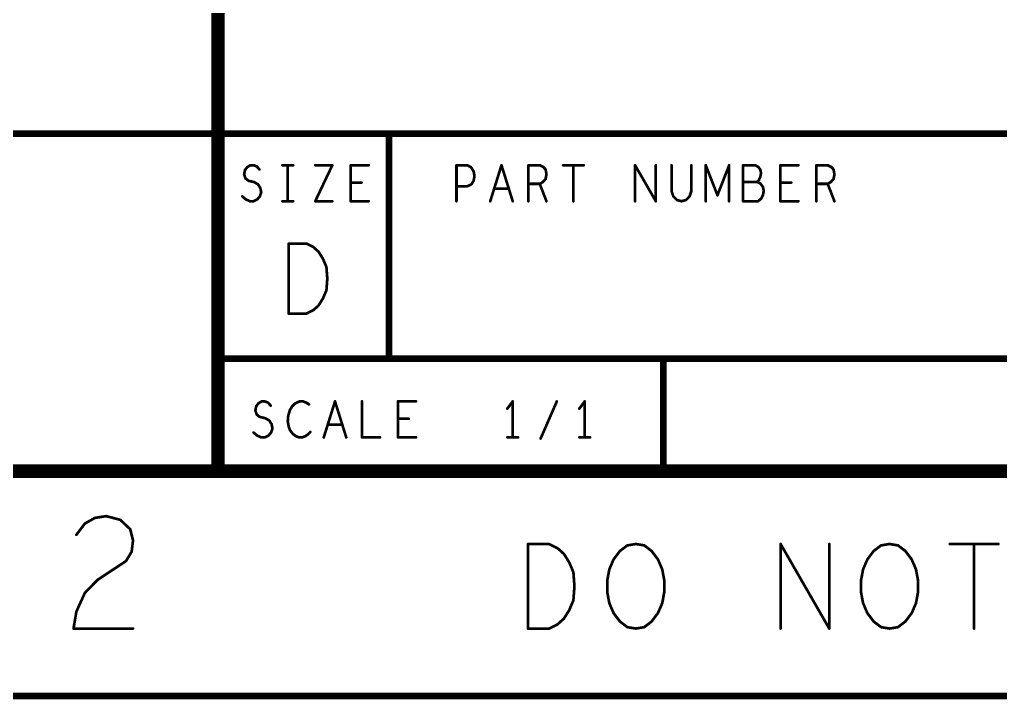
# Model space of a CAD drawing. Extents: x -18 to 16.1, y -6.6 to 15.5.
# Drawn here: x 9.489 to 11.669, y -6.555 to -5.044 of the extents above; entities that cross this region are included whole.
import ezdxf

# ---------------------------------------------------------------- set-up
doc = ezdxf.new("R2010")
doc.units = 0
doc.layers.get('0').update_dxf_attribs({"linetype": 'CONTINUOUS'})
doc.layers.add('FAB', color=13, linetype='CONTINUOUS')

# ---------------------------------------------------------------- blocks, each defined once
blk = doc.blocks.new('ROUND_13')
at = {"const_width": 0.0075}
blk.add_lwpolyline([(-0.00375, 0, 1), (0.00375, 0, 1)], format="xyb", close=True, dxfattribs=at)
blk = doc.blocks.new('ROUND_10')
at = {"const_width": 0.015}
blk.add_lwpolyline([(-0.0075, 0, 1), (0.0075, 0, 1)], format="xyb", close=True, dxfattribs=at)
blk = doc.blocks.new('ROUND_1')
at = {"const_width": 0.003}
blk.add_lwpolyline([(-0.0015, 0, 1), (0.0015, 0, 1)], format="xyb", close=True, dxfattribs=at)

msp = doc.modelspace()

# ---------------------------------------------------------------- linework, layer by layer
at = {"layer": 'FAB'}
for points, const_width in [([(9.9301, -5.3073), (9.9301, -4.1773)], 0.03), ([(7.4251, -5.2973), (9.9251, -5.2973)], 0.015), ([(9.9301, -5.7973), (9.9301, -5.2973)], 0.03), ([(9.9301, -5.2973), (15.0501, -5.2973)], 0.015), ([(10.3101, -5.7973), (10.3101, -5.2973)], 0.015), ([(9.9881, -5.3873), (9.9901, -5.3779)], 0.006), ([(9.9911, -5.3966), (9.9881, -5.3873)], 0.006), ([(9.9901, -5.3779), (9.9951, -5.3713)], 0.006), ([(9.9951, -5.3713), (10.0021, -5.3673)], 0.006), ([(10.0021, -5.3673), (10.0091, -5.3673)], 0.006), ([(10.0091, -5.3673), (10.0161, -5.3699)], 0.006), ([(10.0161, -5.3699), (10.0221, -5.3766)], 0.006), ([(10.0731, -5.3673), (10.0971, -5.3673)], 0.006), ([(10.0851, -5.3673), (10.0851, -5.4473)], 0.006), ([(10.1461, -5.3673), (10.1841, -5.3673)], 0.006), ([(10.1841, -5.3673), (10.1461, -5.4473)], 0.006), ([(10.2251, -5.4473), (10.2251, -5.3673)], 0.006), ([(10.2251, -5.3673), (10.2651, -5.3673)], 0.006), ([(10.4601, -5.4473), (10.4601, -5.3673)], 0.006), ([(10.4601, -5.3673), (10.4841, -5.3673)], 0.006), ([(10.4841, -5.3673), (10.4921, -5.3713)], 0.006), ([(10.4921, -5.3713), (10.4981, -5.3806)], 0.006), ([(10.4981, -5.3806), (10.5001, -5.3913)], 0.006), ([(10.5351, -5.4473), (10.5601, -5.3673)], 0.006), ([(10.5601, -5.3673), (10.5851, -5.4473)], 0.006), ([(10.6201, -5.4473), (10.6201, -5.3673)], 0.006), ([(10.6201, -5.3673), (10.6451, -5.3673)], 0.006), ([(10.6451, -5.3673), (10.6531, -5.3713)], 0.006), ([(10.6531, -5.3713), (10.6581, -5.3766)], 0.006), ([(10.6581, -5.3766), (10.6601, -5.3873)], 0.006), ([(10.6601, -5.3873), (10.6581, -5.3979)], 0.006), ([(10.6971, -5.3673), (10.7431, -5.3673)], 0.006), ([(10.7201, -5.3673), (10.7201, -5.4473)], 0.006), ([(10.8571, -5.4473), (10.8571, -5.3673)], 0.006), ([(10.8571, -5.3673), (10.9031, -5.4473)], 0.006), ([(10.9031, -5.4473), (10.9031, -5.3673)], 0.006), ([(10.9381, -5.3673), (10.9381, -5.4246)], 0.006), ([(10.9821, -5.4246), (10.9821, -5.3673)], 0.006), ([(11.0141, -5.4473), (11.0141, -5.3673)], 0.006), ([(11.0141, -5.3673), (11.0401, -5.4339)], 0.006), ([(11.0401, -5.4339), (11.0661, -5.3673)], 0.006), ([(11.0661, -5.3673), (11.0661, -5.4473)], 0.006), ([(11.1241, -5.3673), (11.0971, -5.3673)], 0.006), ([(11.0971, -5.3673), (11.0971, -5.4473)], 0.006), ([(11.1311, -5.3713), (11.1241, -5.3673)], 0.006), ([(11.1351, -5.3766), (11.1311, -5.3713)], 0.006), ([(11.1371, -5.3846), (11.1351, -5.3766)], 0.006), ([(11.1351, -5.3939), (11.1371, -5.3846)], 0.006), ([(11.1801, -5.4473), (11.1801, -5.3673)], 0.006), ([(11.1801, -5.3673), (11.2201, -5.3673)], 0.006), ([(11.2601, -5.4473), (11.2601, -5.3673)], 0.006), ([(11.2601, -5.3673), (11.2851, -5.3673)], 0.006), ([(11.2851, -5.3673), (11.2931, -5.3713)], 0.006), ([(11.2931, -5.3713), (11.2981, -5.3766)], 0.006), ([(11.2981, -5.3766), (11.3001, -5.3873)], 0.006), ([(11.3001, -5.3873), (11.2981, -5.3979)], 0.006), ([(9.9981, -5.4019), (9.9911, -5.3966)], 0.006), ([(10.0101, -5.4046), (9.9981, -5.4019)], 0.006), ([(10.0191, -5.4099), (10.0101, -5.4046)], 0.006), ([(10.2491, -5.4059), (10.2251, -5.4059)], 0.006), ([(10.4981, -5.4019), (10.4931, -5.4099)], 0.006), ([(10.5001, -5.3913), (10.4981, -5.4019)], 0.006), ([(10.6451, -5.4086), (10.6201, -5.4086)], 0.006), ([(10.6521, -5.4046), (10.6451, -5.4086)], 0.006), ([(10.6451, -5.4086), (10.6601, -5.4473)], 0.006), ([(10.6581, -5.3979), (10.6521, -5.4046)], 0.006), ([(11.1281, -5.4046), (11.0971, -5.4046)], 0.006), ([(11.1281, -5.4046), (11.1321, -5.4006)], 0.006), ([(11.1351, -5.4073), (11.1281, -5.4046)], 0.006), ([(11.1321, -5.4006), (11.1351, -5.3939)], 0.006), ([(11.1411, -5.4153), (11.1351, -5.4073)], 0.006), ([(11.2041, -5.4059), (11.1801, -5.4059)], 0.006), ([(11.2851, -5.4086), (11.2601, -5.4086)], 0.006), ([(11.2921, -5.4046), (11.2851, -5.4086)], 0.006), ([(11.2851, -5.4086), (11.3001, -5.4473)], 0.006), ([(11.2981, -5.3979), (11.2921, -5.4046)], 0.006), ([(10.0241, -5.4179), (10.0191, -5.4099)], 0.006), ([(10.0231, -5.4366), (10.0261, -5.4273)], 0.006), ([(10.0261, -5.4273), (10.0241, -5.4179)], 0.006), ([(10.4841, -5.4139), (10.4601, -5.4139)], 0.006), ([(10.4931, -5.4099), (10.4841, -5.4139)], 0.006), ([(10.5761, -5.4193), (10.5441, -5.4193)], 0.006), ([(10.9381, -5.4246), (10.9421, -5.4366)], 0.006), ([(10.9781, -5.4366), (10.9821, -5.4246)], 0.006), ([(11.1431, -5.4246), (11.1411, -5.4153)], 0.006), ([(11.1411, -5.4339), (11.1431, -5.4246)], 0.006), ([(9.9841, -5.4366), (9.9921, -5.4433)], 0.006), ([(9.9921, -5.4433), (10.0011, -5.4473)], 0.006), ([(10.0011, -5.4473), (10.0091, -5.4473)], 0.006), ([(10.0091, -5.4473), (10.0171, -5.4433)], 0.006), ([(10.0171, -5.4433), (10.0231, -5.4366)], 0.006), ([(10.0731, -5.4473), (10.0971, -5.4473)], 0.006), ([(10.1461, -5.4473), (10.1841, -5.4473)], 0.006), ([(10.2651, -5.4473), (10.2251, -5.4473)], 0.006), ([(10.9421, -5.4366), (10.9501, -5.4446)], 0.006), ([(10.9501, -5.4446), (10.9601, -5.4473)], 0.006), ([(10.9601, -5.4473), (10.9701, -5.4446)], 0.006), ([(10.9701, -5.4446), (10.9781, -5.4366)], 0.006), ([(11.0971, -5.4473), (11.1301, -5.4473)], 0.006), ([(11.1301, -5.4473), (11.1371, -5.4419)], 0.006), ([(11.1371, -5.4419), (11.1411, -5.4339)], 0.006), ([(11.2201, -5.4473), (11.1801, -5.4473)], 0.006), ([(10.0872, -5.6973), (10.0872, -5.5413)], 0.006), ([(10.0872, -5.5413), (10.1262, -5.5413)], 0.006), ([(10.1262, -5.5413), (10.1418, -5.5491)], 0.006), ([(10.1418, -5.5491), (10.1535, -5.5595)], 0.006), ([(10.1535, -5.5595), (10.1632, -5.575)], 0.006), ([(10.1632, -5.575), (10.171, -5.5933)], 0.006), ([(10.171, -5.5933), (10.173, -5.6193)], 0.006), ([(10.173, -5.6193), (10.171, -5.6453)], 0.006), ([(10.171, -5.6453), (10.1632, -5.6635)], 0.006), ([(10.1632, -5.6635), (10.1535, -5.6791)], 0.006), ([(10.1418, -5.6895), (10.1262, -5.6973)], 0.006), ([(10.1535, -5.6791), (10.1418, -5.6895)], 0.006), ([(10.1262, -5.6973), (10.0872, -5.6973)], 0.006), ([(9.9301, -6.0473), (9.9301, -5.7973)], 0.03), ([(9.9301, -5.7973), (15.0501, -5.7973)], 0.015), ([(10.9201, -6.0473), (10.9201, -5.7973)], 0.015), ([(10.0131, -5.9123), (10.0151, -5.9029)], 0.006), ([(10.0151, -5.9029), (10.0201, -5.8963)], 0.006), ([(10.0201, -5.8963), (10.0271, -5.8923)], 0.006), ([(10.0271, -5.8923), (10.0341, -5.8923)], 0.006), ([(10.0341, -5.8923), (10.0411, -5.8949)], 0.006), ([(10.0411, -5.8949), (10.0471, -5.9016)], 0.006), ([(10.0951, -5.9029), (10.0901, -5.9109)], 0.006), ([(10.1021, -5.8963), (10.0951, -5.9029)], 0.006), ([(10.1111, -5.8923), (10.1021, -5.8963)], 0.006), ([(10.1191, -5.8923), (10.1111, -5.8923)], 0.006), ([(10.1261, -5.8949), (10.1191, -5.8923)], 0.006), ([(10.1321, -5.8989), (10.1261, -5.8949)], 0.006), ([(10.1651, -5.9723), (10.1901, -5.8923)], 0.006), ([(10.1901, -5.8923), (10.2151, -5.9723)], 0.006), ([(10.2501, -5.8923), (10.2501, -5.9723)], 0.006), ([(10.3301, -5.9723), (10.3301, -5.8923)], 0.006), ([(10.3301, -5.8923), (10.3701, -5.8923)], 0.006), ([(10.5851, -5.8923), (10.5731, -5.9083)], 0.006), ([(10.5851, -5.9723), (10.5851, -5.8923)], 0.006), ([(10.6471, -5.9749), (10.6831, -5.8923)], 0.006), ([(10.7451, -5.8923), (10.7331, -5.9083)], 0.006), ([(10.7451, -5.9723), (10.7451, -5.8923)], 0.006), ([(10.0161, -5.9216), (10.0131, -5.9123)], 0.006), ([(10.0231, -5.9269), (10.0161, -5.9216)], 0.006), ([(10.0351, -5.9296), (10.0231, -5.9269)], 0.006), ([(10.0441, -5.9349), (10.0351, -5.9296)], 0.006), ([(10.0861, -5.9243), (10.0851, -5.9363)], 0.006), ([(10.0901, -5.9109), (10.0861, -5.9243)], 0.006), ([(10.3541, -5.9309), (10.3301, -5.9309)], 0.006), ([(10.0491, -5.9429), (10.0441, -5.9349)], 0.006), ([(10.0481, -5.9616), (10.0511, -5.9523)], 0.006), ([(10.0511, -5.9523), (10.0491, -5.9429)], 0.006), ([(10.0851, -5.9363), (10.0871, -5.9483)], 0.006), ([(10.0871, -5.9483), (10.0901, -5.9563)], 0.006), ([(10.2061, -5.9443), (10.1741, -5.9443)], 0.006), ([(10.0091, -5.9616), (10.0171, -5.9683)], 0.006), ([(10.0171, -5.9683), (10.0261, -5.9723)], 0.006), ([(10.0261, -5.9723), (10.0341, -5.9723)], 0.006), ([(10.0341, -5.9723), (10.0421, -5.9683)], 0.006), ([(10.0421, -5.9683), (10.0481, -5.9616)], 0.006), ([(10.0901, -5.9563), (10.0961, -5.9643)], 0.006), ([(10.0961, -5.9643), (10.1031, -5.9696)], 0.006), ([(10.1031, -5.9696), (10.1101, -5.9723)], 0.006), ([(10.1101, -5.9723), (10.1171, -5.9723)], 0.006), ([(10.1171, -5.9723), (10.1241, -5.9696)], 0.006), ([(10.1241, -5.9696), (10.1301, -5.9656)], 0.006), ([(10.1301, -5.9656), (10.1351, -5.9603)], 0.006), ([(10.2501, -5.9723), (10.2901, -5.9723)], 0.006), ([(10.3701, -5.9723), (10.3301, -5.9723)], 0.006), ([(10.5731, -5.9723), (10.5971, -5.9723)], 0.006), ([(10.7331, -5.9723), (10.7571, -5.9723)], 0.006), ([(-16.9499, -6.0473), (15.0501, -6.0473)], 0.03), ([(9.6562, -6.1514), (9.6814, -6.1473)], 0.006), ([(9.6814, -6.1473), (9.7129, -6.1556)], 0.006), ([(9.6152, -6.1889), (9.6341, -6.1639)], 0.006), ([(9.6341, -6.1639), (9.6562, -6.1514)], 0.006), ([(9.7129, -6.1556), (9.7349, -6.1764)], 0.006), ([(9.7349, -6.1764), (9.7412, -6.2014)], 0.006), ([(9.7412, -6.2014), (9.7381, -6.2264)], 0.006), ([(10.6189, -6.3973), (10.6189, -6.2093)], 0.006), ([(10.6189, -6.2093), (10.6659, -6.2093)], 0.006), ([(10.6659, -6.2093), (10.6847, -6.2187)], 0.006), ([(10.8233, -6.2249), (10.8398, -6.2124)], 0.006), ([(10.8398, -6.2124), (10.8586, -6.2093)], 0.006), ([(10.8586, -6.2093), (10.8774, -6.2124)], 0.006), ([(10.8774, -6.2124), (10.8938, -6.2249)], 0.006), ([(11.1805, -6.3973), (11.1805, -6.2093)], 0.006), ([(11.1805, -6.2093), (11.2886, -6.3973)], 0.006), ([(11.2886, -6.3973), (11.2886, -6.2093)], 0.006), ([(11.3873, -6.2249), (11.4038, -6.2124)], 0.006), ([(11.4038, -6.2124), (11.4226, -6.2093)], 0.006), ([(11.4226, -6.2093), (11.4414, -6.2124)], 0.006), ([(11.4414, -6.2124), (11.4578, -6.2249)], 0.006), ([(11.5565, -6.2093), (11.6646, -6.2093)], 0.006), ([(11.6106, -6.2093), (11.6106, -6.3973)], 0.006), ([(9.7381, -6.2264), (9.7255, -6.2473)], 0.006), ([(10.6847, -6.2187), (10.6988, -6.2312)], 0.006), ([(10.6988, -6.2312), (10.7106, -6.25)], 0.006), ([(10.8092, -6.2437), (10.8233, -6.2249)], 0.006), ([(10.8938, -6.2249), (10.9079, -6.2437)], 0.006), ([(11.3732, -6.2437), (11.3873, -6.2249)], 0.006), ([(11.4578, -6.2249), (11.4719, -6.2437)], 0.006), ([(9.7255, -6.2473), (9.6625, -6.2889)], 0.006), ([(10.7106, -6.25), (10.7199, -6.2719)], 0.006), ([(10.7998, -6.2657), (10.8092, -6.2437)], 0.006), ([(10.9079, -6.2437), (10.9174, -6.2657)], 0.006), ([(11.3638, -6.2657), (11.3732, -6.2437)], 0.006), ([(11.4719, -6.2437), (11.4814, -6.2657)], 0.006), ([(10.7199, -6.2719), (10.7223, -6.3033)], 0.006), ([(10.7951, -6.2907), (10.7998, -6.2657)], 0.006), ([(10.9174, -6.2657), (10.922, -6.2907)], 0.006), ([(11.3591, -6.2907), (11.3638, -6.2657)], 0.006), ([(11.4814, -6.2657), (11.486, -6.2907)], 0.006), ([(9.6625, -6.2889), (9.6341, -6.3181)], 0.006), ([(10.7951, -6.3158), (10.7951, -6.2907)], 0.006), ([(10.922, -6.2907), (10.922, -6.3158)], 0.006), ([(11.3591, -6.3158), (11.3591, -6.2907)], 0.006), ([(11.486, -6.2907), (11.486, -6.3158)], 0.006), ([(9.6341, -6.3181), (9.6152, -6.3598)], 0.006), ([(10.7223, -6.3033), (10.7199, -6.3346)], 0.006), ([(10.7998, -6.3409), (10.7951, -6.3158)], 0.006), ([(10.922, -6.3158), (10.9174, -6.3409)], 0.006), ([(11.3638, -6.3409), (11.3591, -6.3158)], 0.006), ([(11.486, -6.3158), (11.4814, -6.3409)], 0.006), ([(10.7199, -6.3346), (10.7106, -6.3565)], 0.006), ([(10.8092, -6.3628), (10.7998, -6.3409)], 0.006), ([(10.9174, -6.3409), (10.9079, -6.3628)], 0.006), ([(11.3732, -6.3628), (11.3638, -6.3409)], 0.006), ([(11.4814, -6.3409), (11.4719, -6.3628)], 0.006), ([(9.6152, -6.3598), (9.6089, -6.3973)], 0.006), ([(10.7106, -6.3565), (10.6988, -6.3753)], 0.006), ([(10.8233, -6.3816), (10.8092, -6.3628)], 0.006), ([(10.9079, -6.3628), (10.8938, -6.3816)], 0.006), ([(11.3873, -6.3816), (11.3732, -6.3628)], 0.006), ([(11.4719, -6.3628), (11.4578, -6.3816)], 0.006), ([(10.6847, -6.3879), (10.6659, -6.3973)], 0.006), ([(10.6988, -6.3753), (10.6847, -6.3879)], 0.006), ([(10.8398, -6.3941), (10.8233, -6.3816)], 0.006), ([(10.8938, -6.3816), (10.8774, -6.3941)], 0.006), ([(11.4038, -6.3941), (11.3873, -6.3816)], 0.006), ([(11.4578, -6.3816), (11.4414, -6.3941)], 0.006), ([(9.6089, -6.3973), (9.7412, -6.3973)], 0.006), ([(10.6659, -6.3973), (10.6189, -6.3973)], 0.006), ([(10.8586, -6.3973), (10.8398, -6.3941)], 0.006), ([(10.8774, -6.3941), (10.8586, -6.3973)], 0.006), ([(11.4226, -6.3973), (11.4038, -6.3941)], 0.006), ([(11.4414, -6.3941), (11.4226, -6.3973)], 0.006), ([(16.0501, -6.5473), (-17.9499, -6.5473)], 0.015)]:
    msp.add_lwpolyline(points, dxfattribs=dict(at, const_width=const_width))

# ---------------------------------------------------------------- block references
for name, p in [('ROUND_10', (9.9301, -5.2973)), ('ROUND_10', (9.9301, -5.3073)), ('ROUND_13', (9.9251, -5.2973)), ('ROUND_13', (9.9301, -5.2973)), ('ROUND_13', (10.3101, -5.2973)), ('ROUND_1', (9.9881, -5.3873)), ('ROUND_1', (9.9881, -5.3873)), ('ROUND_1', (9.9901, -5.3779)), ('ROUND_1', (9.9901, -5.3779)), ('ROUND_1', (9.9951, -5.3713)), ('ROUND_1', (9.9951, -5.3713)), ('ROUND_1', (10.0021, -5.3673)), ('ROUND_1', (10.0021, -5.3673)), ('ROUND_1', (10.0091, -5.3673)), ('ROUND_1', (10.0091, -5.3673)), ('ROUND_1', (10.0161, -5.3699)), ('ROUND_1', (10.0161, -5.3699)), ('ROUND_1', (10.0221, -5.3766)), ('ROUND_1', (10.0731, -5.3673)), ('ROUND_1', (10.0851, -5.3673)), ('ROUND_1', (10.0971, -5.3673)), ('ROUND_1', (10.1461, -5.3673)), ('ROUND_1', (10.1841, -5.3673)), ('ROUND_1', (10.1841, -5.3673)), ('ROUND_1', (10.2251, -5.3673)), ('ROUND_1', (10.2251, -5.3673)), ('ROUND_1', (10.2651, -5.3673)), ('ROUND_1', (10.4601, -5.3673)), ('ROUND_1', (10.4601, -5.3673)), ('ROUND_1', (10.4841, -5.3673)), ('ROUND_1', (10.4841, -5.3673)), ('ROUND_1', (10.4921, -5.3713)), ('ROUND_1', (10.4921, -5.3713)), ('ROUND_1', (10.4981, -5.3806)), ('ROUND_1', (10.4981, -5.3806)), ('ROUND_1', (10.5601, -5.3673)), ('ROUND_1', (10.5601, -5.3673)), ('ROUND_1', (10.6201, -5.3673)), ('ROUND_1', (10.6201, -5.3673)), ('ROUND_1', (10.6451, -5.3673)), ('ROUND_1', (10.6451, -5.3673)), ('ROUND_1', (10.6531, -5.3713)), ('ROUND_1', (10.6531, -5.3713)), ('ROUND_1', (10.6581, -5.3766)), ('ROUND_1', (10.6581, -5.3766)), ('ROUND_1', (10.6601, -5.3873)), ('ROUND_1', (10.6601, -5.3873)), ('ROUND_1', (10.6971, -5.3673)), ('ROUND_1', (10.7201, -5.3673)), ('ROUND_1', (10.7431, -5.3673)), ('ROUND_1', (10.8571, -5.3673)), ('ROUND_1', (10.8571, -5.3673)), ('ROUND_1', (10.9031, -5.3673)), ('ROUND_1', (10.9381, -5.3673)), ('ROUND_1', (10.9821, -5.3673)), ('ROUND_1', (11.0141, -5.3673)), ('ROUND_1', (11.0141, -5.3673)), ('ROUND_1', (11.0661, -5.3673)), ('ROUND_1', (11.0661, -5.3673)), ('ROUND_1', (11.0971, -5.3673)), ('ROUND_1', (11.0971, -5.3673)), ('ROUND_1', (11.1241, -5.3673)), ('ROUND_1', (11.1241, -5.3673)), ('ROUND_1', (11.1311, -5.3713)), ('ROUND_1', (11.1311, -5.3713)), ('ROUND_1', (11.1351, -5.3766)), ('ROUND_1', (11.1351, -5.3766)), ('ROUND_1', (11.1371, -5.3846)), ('ROUND_1', (11.1371, -5.3846)), ('ROUND_1', (11.1801, -5.3673)), ('ROUND_1', (11.1801, -5.3673)), ('ROUND_1', (11.2201, -5.3673)), ('ROUND_1', (11.2601, -5.3673)), ('ROUND_1', (11.2601, -5.3673)), ('ROUND_1', (11.2851, -5.3673)), ('ROUND_1', (11.2851, -5.3673)), ('ROUND_1', (11.2931, -5.3713)), ('ROUND_1', (11.2931, -5.3713)), ('ROUND_1', (11.2981, -5.3766)), ('ROUND_1', (11.2981, -5.3766)), ('ROUND_1', (11.3001, -5.3873)), ('ROUND_1', (11.3001, -5.3873)), ('ROUND_1', (9.9911, -5.3966)), ('ROUND_1', (9.9911, -5.3966)), ('ROUND_1', (9.9981, -5.4019)), ('ROUND_1', (9.9981, -5.4019)), ('ROUND_1', (10.0101, -5.4046)), ('ROUND_1', (10.0101, -5.4046)), ('ROUND_1', (10.2251, -5.4059)), ('ROUND_1', (10.2491, -5.4059)), ('ROUND_1', (10.4981, -5.4019)), ('ROUND_1', (10.4981, -5.4019)), ('ROUND_1', (10.5001, -5.3913)), ('ROUND_1', (10.5001, -5.3913)), ('ROUND_1', (10.6201, -5.4086)), ('ROUND_1', (10.6451, -5.4086)), ('ROUND_1', (10.6451, -5.4086)), ('ROUND_1', (10.6451, -5.4086)), ('ROUND_1', (10.6521, -5.4046)), ('ROUND_1', (10.6521, -5.4046)), ('ROUND_1', (10.6581, -5.3979)), ('ROUND_1', (10.6581, -5.3979)), ('ROUND_1', (11.0971, -5.4046)), ('ROUND_1', (11.1281, -5.4046)), ('ROUND_1', (11.1281, -5.4046)), ('ROUND_1', (11.1281, -5.4046)), ('ROUND_1', (11.1321, -5.4006)), ('ROUND_1', (11.1321, -5.4006)), ('ROUND_1', (11.1351, -5.3939)), ('ROUND_1', (11.1351, -5.3939)), ('ROUND_1', (11.1351, -5.4073)), ('ROUND_1', (11.1351, -5.4073)), ('ROUND_1', (11.1801, -5.4059)), ('ROUND_1', (11.2041, -5.4059)), ('ROUND_1', (11.2601, -5.4086)), ('ROUND_1', (11.2851, -5.4086)), ('ROUND_1', (11.2851, -5.4086)), ('ROUND_1', (11.2851, -5.4086)), ('ROUND_1', (11.2921, -5.4046)), ('ROUND_1', (11.2921, -5.4046)), ('ROUND_1', (11.2981, -5.3979)), ('ROUND_1', (11.2981, -5.3979)), ('ROUND_1', (10.0191, -5.4099)), ('ROUND_1', (10.0191, -5.4099)), ('ROUND_1', (10.0241, -5.4179)), ('ROUND_1', (10.0241, -5.4179)), ('ROUND_1', (10.0261, -5.4273)), ('ROUND_1', (10.0261, -5.4273)), ('ROUND_1', (10.4601, -5.4139)), ('ROUND_1', (10.4841, -5.4139)), ('ROUND_1', (10.4841, -5.4139)), ('ROUND_1', (10.4931, -5.4099)), ('ROUND_1', (10.4931, -5.4099)), ('ROUND_1', (10.5441, -5.4193)), ('ROUND_1', (10.5761, -5.4193)), ('ROUND_1', (10.9381, -5.4246)), ('ROUND_1', (10.9381, -5.4246)), ('ROUND_1', (10.9821, -5.4246)), ('ROUND_1', (10.9821, -5.4246)), ('ROUND_1', (11.1411, -5.4153)), ('ROUND_1', (11.1411, -5.4153)), ('ROUND_1', (11.1431, -5.4246)), ('ROUND_1', (11.1431, -5.4246)), ('ROUND_1', (9.9841, -5.4366)), ('ROUND_1', (9.9921, -5.4433)), ('ROUND_1', (9.9921, -5.4433)), ('ROUND_1', (10.0011, -5.4473)), ('ROUND_1', (10.0011, -5.4473)), ('ROUND_1', (10.0091, -5.4473)), ('ROUND_1', (10.0091, -5.4473)), ('ROUND_1', (10.0171, -5.4433)), ('ROUND_1', (10.0171, -5.4433)), ('ROUND_1', (10.0231, -5.4366)), ('ROUND_1', (10.0231, -5.4366)), ('ROUND_1', (10.0731, -5.4473)), ('ROUND_1', (10.0851, -5.4473)), ('ROUND_1', (10.0971, -5.4473)), ('ROUND_1', (10.1461, -5.4473)), ('ROUND_1', (10.1461, -5.4473)), ('ROUND_1', (10.1841, -5.4473)), ('ROUND_1', (10.2251, -5.4473)), ('ROUND_1', (10.2251, -5.4473)), ('ROUND_1', (10.2651, -5.4473)), ('ROUND_1', (10.4601, -5.4473)), ('ROUND_1', (10.5351, -5.4473)), ('ROUND_1', (10.5851, -5.4473)), ('ROUND_1', (10.6201, -5.4473)), ('ROUND_1', (10.6601, -5.4473)), ('ROUND_1', (10.7201, -5.4473)), ('ROUND_1', (10.8571, -5.4473)), ('ROUND_1', (10.9031, -5.4473)), ('ROUND_1', (10.9031, -5.4473)), ('ROUND_1', (10.9421, -5.4366)), ('ROUND_1', (10.9421, -5.4366)), ('ROUND_1', (10.9501, -5.4446)), ('ROUND_1', (10.9501, -5.4446)), ('ROUND_1', (10.9601, -5.4473)), ('ROUND_1', (10.9601, -5.4473)), ('ROUND_1', (10.9701, -5.4446)), ('ROUND_1', (10.9701, -5.4446)), ('ROUND_1', (10.9781, -5.4366)), ('ROUND_1', (10.9781, -5.4366)), ('ROUND_1', (11.0141, -5.4473)), ('ROUND_1', (11.0401, -5.4339)), ('ROUND_1', (11.0401, -5.4339)), ('ROUND_1', (11.0661, -5.4473)), ('ROUND_1', (11.0971, -5.4473)), ('ROUND_1', (11.0971, -5.4473)), ('ROUND_1', (11.1301, -5.4473)), ('ROUND_1', (11.1301, -5.4473)), ('ROUND_1', (11.1371, -5.4419)), ('ROUND_1', (11.1371, -5.4419)), ('ROUND_1', (11.1411, -5.4339)), ('ROUND_1', (11.1411, -5.4339)), ('ROUND_1', (11.1801, -5.4473)), ('ROUND_1', (11.1801, -5.4473)), ('ROUND_1', (11.2201, -5.4473)), ('ROUND_1', (11.2601, -5.4473)), ('ROUND_1', (11.3001, -5.4473)), ('ROUND_1', (10.0872, -5.5413)), ('ROUND_1', (10.0872, -5.5413)), ('ROUND_1', (10.1262, -5.5413)), ('ROUND_1', (10.1262, -5.5413)), ('ROUND_1', (10.1418, -5.5491)), ('ROUND_1', (10.1418, -5.5491)), ('ROUND_1', (10.1535, -5.5595)), ('ROUND_1', (10.1535, -5.5595)), ('ROUND_1', (10.1632, -5.575)), ('ROUND_1', (10.1632, -5.575)), ('ROUND_1', (10.171, -5.5933)), ('ROUND_1', (10.171, -5.5933)), ('ROUND_1', (10.173, -5.6193)), ('ROUND_1', (10.173, -5.6193)), ('ROUND_1', (10.171, -5.6453)), ('ROUND_1', (10.171, -5.6453)), ('ROUND_1', (10.1632, -5.6635)), ('ROUND_1', (10.1632, -5.6635)), ('ROUND_1', (10.1418, -5.6895)), ('ROUND_1', (10.1418, -5.6895)), ('ROUND_1', (10.1535, -5.6791)), ('ROUND_1', (10.1535, -5.6791)), ('ROUND_1', (10.0872, -5.6973)), ('ROUND_1', (10.0872, -5.6973)), ('ROUND_1', (10.1262, -5.6973)), ('ROUND_1', (10.1262, -5.6973)), ('ROUND_10', (9.9301, -5.7973)), ('ROUND_10', (9.9301, -5.7973)), ('ROUND_13', (9.9301, -5.7973)), ('ROUND_13', (10.3101, -5.7973)), ('ROUND_13', (10.9201, -5.7973)), ('ROUND_1', (10.0151, -5.9029)), ('ROUND_1', (10.0151, -5.9029)), ('ROUND_1', (10.0201, -5.8963)), ('ROUND_1', (10.0201, -5.8963)), ('ROUND_1', (10.0271, -5.8923)), ('ROUND_1', (10.0271, -5.8923)), ('ROUND_1', (10.0341, -5.8923)), ('ROUND_1', (10.0341, -5.8923)), ('ROUND_1', (10.0411, -5.8949)), ('ROUND_1', (10.0411, -5.8949)), ('ROUND_1', (10.0471, -5.9016)), ('ROUND_1', (10.0951, -5.9029)), ('ROUND_1', (10.0951, -5.9029)), ('ROUND_1', (10.1021, -5.8963)), ('ROUND_1', (10.1021, -5.8963)), ('ROUND_1', (10.1111, -5.8923)), ('ROUND_1', (10.1111, -5.8923)), ('ROUND_1', (10.1191, -5.8923)), ('ROUND_1', (10.1191, -5.8923)), ('ROUND_1', (10.1261, -5.8949)), ('ROUND_1', (10.1261, -5.8949)), ('ROUND_1', (10.1321, -5.8989)), ('ROUND_1', (10.1901, -5.8923)), ('ROUND_1', (10.1901, -5.8923)), ('ROUND_1', (10.2501, -5.8923)), ('ROUND_1', (10.3301, -5.8923)), ('ROUND_1', (10.3301, -5.8923)), ('ROUND_1', (10.3701, -5.8923)), ('ROUND_1', (10.5731, -5.9083)), ('ROUND_1', (10.5851, -5.8923)), ('ROUND_1', (10.5851, -5.8923)), ('ROUND_1', (10.6831, -5.8923)), ('ROUND_1', (10.7331, -5.9083)), ('ROUND_1', (10.7451, -5.8923)), ('ROUND_1', (10.7451, -5.8923)), ('ROUND_1', (10.0131, -5.9123)), ('ROUND_1', (10.0131, -5.9123)), ('ROUND_1', (10.0161, -5.9216)), ('ROUND_1', (10.0161, -5.9216)), ('ROUND_1', (10.0231, -5.9269)), ('ROUND_1', (10.0231, -5.9269)), ('ROUND_1', (10.0351, -5.9296)), ('ROUND_1', (10.0351, -5.9296)), ('ROUND_1', (10.0861, -5.9243)), ('ROUND_1', (10.0861, -5.9243)), ('ROUND_1', (10.0901, -5.9109)), ('ROUND_1', (10.0901, -5.9109)), ('ROUND_1', (10.3301, -5.9309)), ('ROUND_1', (10.3541, -5.9309)), ('ROUND_1', (10.0441, -5.9349)), ('ROUND_1', (10.0441, -5.9349)), ('ROUND_1', (10.0491, -5.9429)), ('ROUND_1', (10.0491, -5.9429)), ('ROUND_1', (10.0511, -5.9523)), ('ROUND_1', (10.0511, -5.9523)), ('ROUND_1', (10.0851, -5.9363)), ('ROUND_1', (10.0851, -5.9363)), ('ROUND_1', (10.0871, -5.9483)), ('ROUND_1', (10.0871, -5.9483)), ('ROUND_1', (10.1741, -5.9443)), ('ROUND_1', (10.2061, -5.9443)), ('ROUND_1', (10.0091, -5.9616)), ('ROUND_1', (10.0171, -5.9683)), ('ROUND_1', (10.0171, -5.9683)), ('ROUND_1', (10.0261, -5.9723)), ('ROUND_1', (10.0261, -5.9723)), ('ROUND_1', (10.0341, -5.9723)), ('ROUND_1', (10.0341, -5.9723)), ('ROUND_1', (10.0421, -5.9683)), ('ROUND_1', (10.0421, -5.9683)), ('ROUND_1', (10.0481, -5.9616)), ('ROUND_1', (10.0481, -5.9616)), ('ROUND_1', (10.0901, -5.9563)), ('ROUND_1', (10.0901, -5.9563)), ('ROUND_1', (10.0961, -5.9643)), ('ROUND_1', (10.0961, -5.9643)), ('ROUND_1', (10.1031, -5.9696)), ('ROUND_1', (10.1031, -5.9696)), ('ROUND_1', (10.1101, -5.9723)), ('ROUND_1', (10.1101, -5.9723)), ('ROUND_1', (10.1171, -5.9723)), ('ROUND_1', (10.1171, -5.9723)), ('ROUND_1', (10.1241, -5.9696)), ('ROUND_1', (10.1241, -5.9696)), ('ROUND_1', (10.1301, -5.9656)), ('ROUND_1', (10.1301, -5.9656)), ('ROUND_1', (10.1351, -5.9603)), ('ROUND_1', (10.1651, -5.9723)), ('ROUND_1', (10.2151, -5.9723)), ('ROUND_1', (10.2501, -5.9723)), ('ROUND_1', (10.2501, -5.9723)), ('ROUND_1', (10.2901, -5.9723)), ('ROUND_1', (10.3301, -5.9723)), ('ROUND_1', (10.3301, -5.9723)), ('ROUND_1', (10.3701, -5.9723)), ('ROUND_1', (10.5731, -5.9723)), ('ROUND_1', (10.5851, -5.9723)), ('ROUND_1', (10.5971, -5.9723)), ('ROUND_1', (10.6471, -5.9749)), ('ROUND_1', (10.7331, -5.9723)), ('ROUND_1', (10.7451, -5.9723)), ('ROUND_1', (10.7571, -5.9723)), ('ROUND_10', (9.9301, -6.0473)), ('ROUND_13', (10.9201, -6.0473)), ('ROUND_1', (9.6814, -6.1473)), ('ROUND_1', (9.6814, -6.1473)), ('ROUND_1', (9.6341, -6.1639)), ('ROUND_1', (9.6341, -6.1639)), ('ROUND_1', (9.6562, -6.1514)), ('ROUND_1', (9.6562, -6.1514)), ('ROUND_1', (9.7129, -6.1556)), ('ROUND_1', (9.7129, -6.1556)), ('ROUND_1', (9.6152, -6.1889)), ('ROUND_1', (9.7349, -6.1764)), ('ROUND_1', (9.7349, -6.1764)), ('ROUND_1', (9.7412, -6.2014)), ('ROUND_1', (9.7412, -6.2014)), ('ROUND_1', (10.6189, -6.2093)), ('ROUND_1', (10.6189, -6.2093)), ('ROUND_1', (10.6659, -6.2093)), ('ROUND_1', (10.6659, -6.2093)), ('ROUND_1', (10.8398, -6.2124)), ('ROUND_1', (10.8398, -6.2124)), ('ROUND_1', (10.8586, -6.2093)), ('ROUND_1', (10.8586, -6.2093)), ('ROUND_1', (10.8774, -6.2124)), ('ROUND_1', (10.8774, -6.2124)), ('ROUND_1', (11.1805, -6.2093)), ('ROUND_1', (11.1805, -6.2093)), ('ROUND_1', (11.2886, -6.2093)), ('ROUND_1', (11.4038, -6.2124)), ('ROUND_1', (11.4038, -6.2124)), ('ROUND_1', (11.4226, -6.2093)), ('ROUND_1', (11.4226, -6.2093)), ('ROUND_1', (11.4414, -6.2124)), ('ROUND_1', (11.4414, -6.2124)), ('ROUND_1', (11.5565, -6.2093)), ('ROUND_1', (11.6106, -6.2093)), ('ROUND_1', (11.6646, -6.2093)), ('ROUND_1', (9.7381, -6.2264)), ('ROUND_1', (9.7381, -6.2264)), ('ROUND_1', (10.6847, -6.2187)), ('ROUND_1', (10.6847, -6.2187)), ('ROUND_1', (10.6988, -6.2312)), ('ROUND_1', (10.6988, -6.2312)), ('ROUND_1', (10.8233, -6.2249)), ('ROUND_1', (10.8233, -6.2249)), ('ROUND_1', (10.8938, -6.2249)), ('ROUND_1', (10.8938, -6.2249)), ('ROUND_1', (11.3873, -6.2249)), ('ROUND_1', (11.3873, -6.2249)), ('ROUND_1', (11.4578, -6.2249)), ('ROUND_1', (11.4578, -6.2249)), ('ROUND_1', (9.7255, -6.2473)), ('ROUND_1', (9.7255, -6.2473)), ('ROUND_1', (10.7106, -6.25)), ('ROUND_1', (10.7106, -6.25)), ('ROUND_1', (10.8092, -6.2437)), ('ROUND_1', (10.8092, -6.2437)), ('ROUND_1', (10.9079, -6.2437)), ('ROUND_1', (10.9079, -6.2437)), ('ROUND_1', (11.3732, -6.2437)), ('ROUND_1', (11.3732, -6.2437)), ('ROUND_1', (11.4719, -6.2437)), ('ROUND_1', (11.4719, -6.2437)), ('ROUND_1', (10.7199, -6.2719)), ('ROUND_1', (10.7199, -6.2719)), ('ROUND_1', (10.7998, -6.2657)), ('ROUND_1', (10.7998, -6.2657)), ('ROUND_1', (10.9174, -6.2657)), ('ROUND_1', (10.9174, -6.2657)), ('ROUND_1', (11.3638, -6.2657)), ('ROUND_1', (11.3638, -6.2657)), ('ROUND_1', (11.4814, -6.2657)), ('ROUND_1', (11.4814, -6.2657)), ('ROUND_1', (9.6625, -6.2889)), ('ROUND_1', (9.6625, -6.2889)), ('ROUND_1', (10.7951, -6.2907)), ('ROUND_1', (10.7951, -6.2907)), ('ROUND_1', (10.922, -6.2907)), ('ROUND_1', (10.922, -6.2907)), ('ROUND_1', (11.3591, -6.2907)), ('ROUND_1', (11.3591, -6.2907)), ('ROUND_1', (11.486, -6.2907)), ('ROUND_1', (11.486, -6.2907)), ('ROUND_1', (9.6341, -6.3181)), ('ROUND_1', (9.6341, -6.3181)), ('ROUND_1', (10.7223, -6.3033)), ('ROUND_1', (10.7223, -6.3033)), ('ROUND_1', (10.7951, -6.3158)), ('ROUND_1', (10.7951, -6.3158)), ('ROUND_1', (10.922, -6.3158)), ('ROUND_1', (10.922, -6.3158)), ('ROUND_1', (11.3591, -6.3158)), ('ROUND_1', (11.3591, -6.3158)), ('ROUND_1', (11.486, -6.3158)), ('ROUND_1', (11.486, -6.3158)), ('ROUND_1', (10.7199, -6.3346)), ('ROUND_1', (10.7199, -6.3346)), ('ROUND_1', (10.7998, -6.3409)), ('ROUND_1', (10.7998, -6.3409)), ('ROUND_1', (10.9174, -6.3409)), ('ROUND_1', (10.9174, -6.3409)), ('ROUND_1', (11.3638, -6.3409)), ('ROUND_1', (11.3638, -6.3409)), ('ROUND_1', (11.4814, -6.3409)), ('ROUND_1', (11.4814, -6.3409)), ('ROUND_1', (9.6152, -6.3598)), ('ROUND_1', (9.6152, -6.3598)), ('ROUND_1', (10.7106, -6.3565)), ('ROUND_1', (10.7106, -6.3565)), ('ROUND_1', (10.8092, -6.3628)), ('ROUND_1', (10.8092, -6.3628)), ('ROUND_1', (10.9079, -6.3628)), ('ROUND_1', (10.9079, -6.3628)), ('ROUND_1', (11.3732, -6.3628)), ('ROUND_1', (11.3732, -6.3628)), ('ROUND_1', (11.4719, -6.3628)), ('ROUND_1', (11.4719, -6.3628)), ('ROUND_1', (10.6847, -6.3879)), ('ROUND_1', (10.6847, -6.3879)), ('ROUND_1', (10.6988, -6.3753)), ('ROUND_1', (10.6988, -6.3753)), ('ROUND_1', (10.8233, -6.3816)), ('ROUND_1', (10.8233, -6.3816)), ('ROUND_1', (10.8938, -6.3816)), ('ROUND_1', (10.8938, -6.3816)), ('ROUND_1', (11.3873, -6.3816)), ('ROUND_1', (11.3873, -6.3816)), ('ROUND_1', (11.4578, -6.3816)), ('ROUND_1', (11.4578, -6.3816)), ('ROUND_1', (9.6089, -6.3973)), ('ROUND_1', (9.6089, -6.3973)), ('ROUND_1', (9.7412, -6.3973)), ('ROUND_1', (10.6189, -6.3973)), ('ROUND_1', (10.6189, -6.3973)), ('ROUND_1', (10.6659, -6.3973)), ('ROUND_1', (10.6659, -6.3973)), ('ROUND_1', (10.8398, -6.3941)), ('ROUND_1', (10.8398, -6.3941)), ('ROUND_1', (10.8586, -6.3973)), ('ROUND_1', (10.8586, -6.3973)), ('ROUND_1', (10.8774, -6.3941)), ('ROUND_1', (10.8774, -6.3941)), ('ROUND_1', (11.1805, -6.3973)), ('ROUND_1', (11.2886, -6.3973)), ('ROUND_1', (11.2886, -6.3973)), ('ROUND_1', (11.4038, -6.3941)), ('ROUND_1', (11.4038, -6.3941)), ('ROUND_1', (11.4226, -6.3973)), ('ROUND_1', (11.4226, -6.3973)), ('ROUND_1', (11.4414, -6.3941)), ('ROUND_1', (11.4414, -6.3941)), ('ROUND_1', (11.6106, -6.3973))]:
    msp.add_blockref(name, p, dxfattribs=at)

doc.saveas('drawing.dxf')
